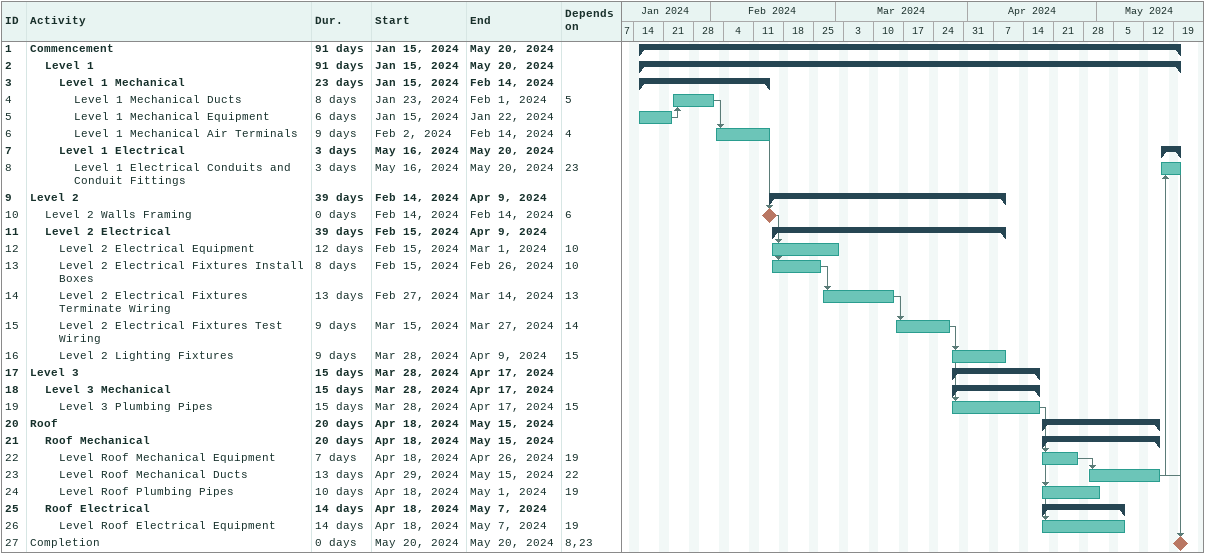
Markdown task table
| ID | Level | Task | Duration | Start | Finish | Predecessors |
|---|---|---|---|---|---|---|
| 1 | 1 | **Commencement** | 91d | 2024-01-15 | 2024-05-20 |  |
| 2 | 2 | **Level 1** | 91d | 2024-01-15 | 2024-05-20 |  |
| 3 | 3 | **Level 1 Mechanical** | 23d | 2024-01-15 | 2024-02-14 |  |
| 4 | 4 | Level 1 Mechanical Ducts | 8d | 2024-01-23 | 2024-02-01 | 5 |
| 5 | 4 | Level 1 Mechanical Equipment | 6d | 2024-01-15 | 2024-01-22 |  |
| 6 | 4 | Level 1 Mechanical Air Terminals | 9d | 2024-02-02 | 2024-02-14 | 4 |
| 7 | 3 | **Level 1 Electrical** | 3d | 2024-05-16 | 2024-05-20 |  |
| 8 | 4 | Level 1 Electrical Conduits and Conduit Fittings | 3d | 2024-05-16 | 2024-05-20 | 23 |
| 9 | 1 | **Level 2** | 39d | 2024-02-14 | 2024-04-09 |  |
| 10 | 2 | Level 2 Walls Framing | 0d | 2024-02-14 | 2024-02-14 | 6 |
| 11 | 2 | **Level 2 Electrical** | 39d | 2024-02-15 | 2024-04-09 |  |
| 12 | 3 | Level 2 Electrical Equipment | 12d | 2024-02-15 | 2024-03-01 | 10 |
| 13 | 3 | Level 2 Electrical Fixtures Install Boxes | 8d | 2024-02-15 | 2024-02-26 | 10 |
| 14 | 3 | Level 2 Electrical Fixtures Terminate Wiring | 13d | 2024-02-27 | 2024-03-14 | 13 |
| 15 | 3 | Level 2 Electrical Fixtures Test Wiring | 9d | 2024-03-15 | 2024-03-27 | 14 |
| 16 | 3 | Level 2 Lighting Fixtures | 9d | 2024-03-28 | 2024-04-09 | 15 |
| 17 | 1 | **Level 3** | 15d | 2024-03-28 | 2024-04-17 |  |
| 18 | 2 | **Level 3 Mechanical** | 15d | 2024-03-28 | 2024-04-17 |  |
| 19 | 3 | Level 3 Plumbing Pipes | 15d | 2024-03-28 | 2024-04-17 | 15 |
| 20 | 1 | **Roof** | 20d | 2024-04-18 | 2024-05-15 |  |
| 21 | 2 | **Roof Mechanical** | 20d | 2024-04-18 | 2024-05-15 |  |
| 22 | 3 | Level Roof Mechanical Equipment | 7d | 2024-04-18 | 2024-04-26 | 19 |
| 23 | 3 | Level Roof Mechanical Ducts | 13d | 2024-04-29 | 2024-05-15 | 22 |
| 24 | 3 | Level Roof Plumbing Pipes | 10d | 2024-04-18 | 2024-05-01 | 19 |
| 25 | 2 | **Roof Electrical** | 14d | 2024-04-18 | 2024-05-07 |  |
| 26 | 3 | Level Roof Electrical Equipment | 14d | 2024-04-18 | 2024-05-07 | 19 |
| 27 | 1 | Completion | 0d | 2024-05-20 | 2024-05-20 | 8, 23 |
